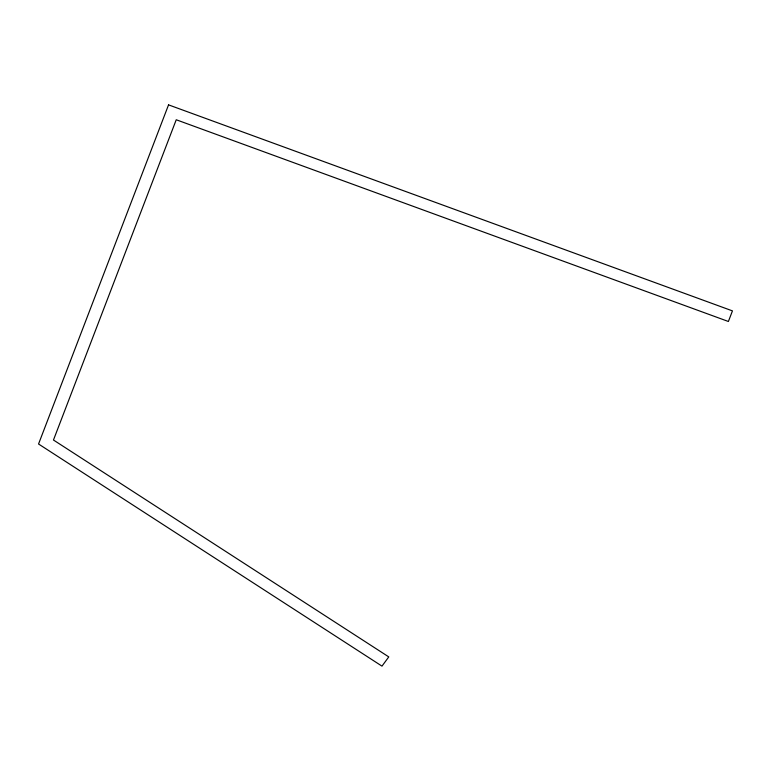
<?xml version="1.0" encoding="UTF-8"?>
<svg xmlns="http://www.w3.org/2000/svg" width="771" height="771" viewBox="0 0 771 771"><rect width="100%" height="100%" fill="white"/><g stroke="black" fill="none" stroke-linecap="round" stroke-linejoin="round"><path stroke-width="1.16" d="M168.55 104.866L38.55 444L381.982 666.134L388.777 656.902L53.469 440.019L176.241 119.756L728.383 321.488L732.45 310.886L168.55 104.866"/></g></svg>
